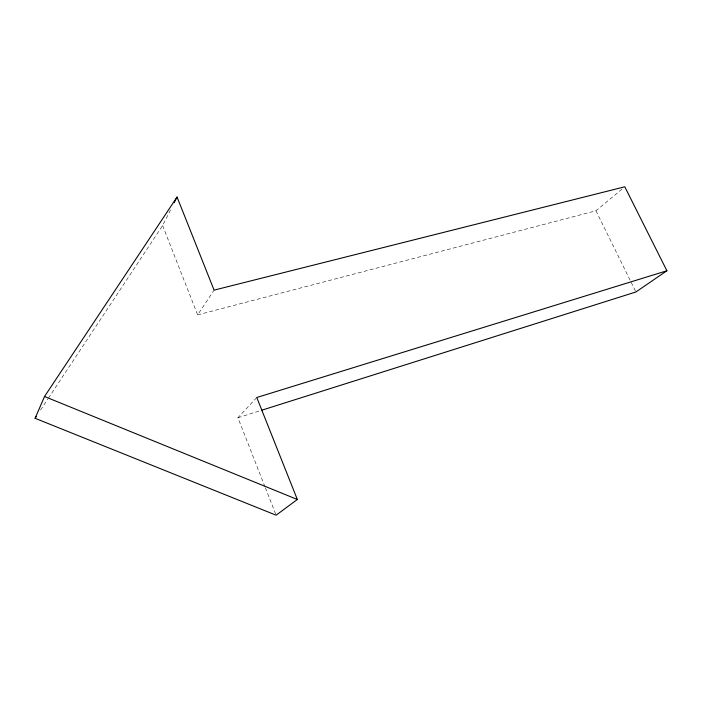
<?xml version="1.0" encoding="UTF-8"?>
<svg xmlns="http://www.w3.org/2000/svg" width="702" height="702" viewBox="0 0 702 702"><rect width="100%" height="100%" fill="white"/><g stroke="black" fill="none" stroke-linecap="round" stroke-linejoin="round"><path stroke-width="0.53" stroke-dasharray="3.51 2.63" d="M48.394 398.201L162.618 225.535L170.805 209.38M40.541 410.073L47.789 399.113M162.618 225.535L197.631 314.9L214.084 290.128M264.97 486.776L237.925 417.743L256.783 397.507M197.631 314.9L595.954 210.793L623.964 187.487M237.925 417.743L259.863 410.81M595.954 210.793L635.915 291.971M265.374 487.785L276.114 515.198"/><path stroke-width="1.05" d="M666.9 270.753L256.783 397.507L297.332 499.482L276.114 515.198L35.1 418.295L44.524 396.507L177.053 197.034L214.084 290.128L624.789 186.802L666.9 270.753L635.915 291.971L261.951 410.152M174.166 202.729L177.053 197.034M35.1 418.295L36.311 416.47M44.524 396.507L297.332 499.482"/></g></svg>
